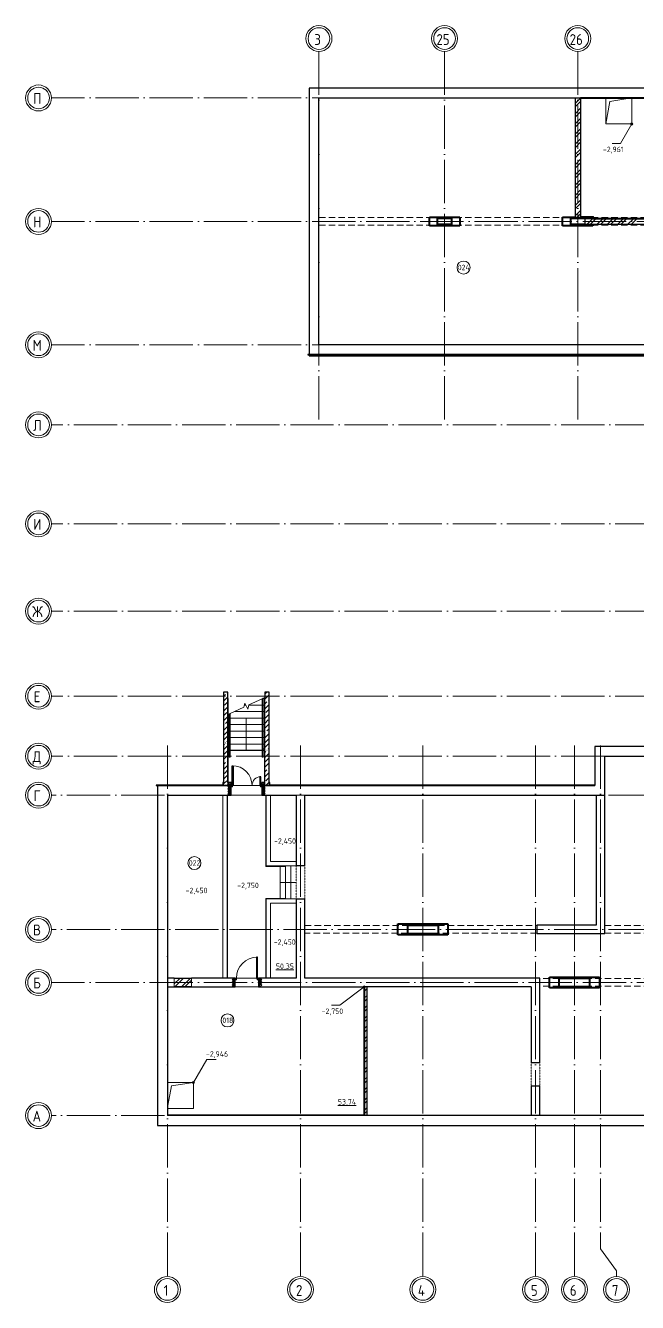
# Model space of a CAD drawing. Header units: millimetres. Extents: x -21010 to 105841, y -18351 to 135084.
# Drawn here: x -13807 to 14450, y 74778 to 133754 of the extents above; entities that cross this region are included whole.
import ezdxf

# ---------------------------------------------------------------- set-up
doc = ezdxf.new("R2010")
doc.units = ezdxf.units.MM
for name, pattern in [('ADSK_Линия сетки', [2500, 2000, -250, 0, -250]), ('ADSK_Сверху', [450, 300, -150]), ('ADSK_Штриховая_ш2 п1_5', [4.5, 3, -1.5]), ('Сверху', [3.96875, 2.38125, -1.5875])]:
    doc.linetypes.add(name, pattern=pattern)
for name, color, linetype, lineweight in [('Двери', 7, 'Continuous', 9), ('Лестницы', 7, 'Continuous', 9), ('Линии', 7, 'Continuous', 9), ('Марки помещений', 7, 'Continuous', 9), ('Несущие колонны', 7, 'Continuous', 9), ('Ограждение', 7, 'Continuous', 9), ('Оси', 7, 'Continuous', 9), ('Отметки', 7, 'Continuous', 9), ('Перекрытие', 7, 'Continuous', 18), ('Стены наружные', 7, 'Continuous', 18), ('Стены штриховка', 7, 'Continuous', 13), ('Узлы', 7, 'Continuous', 18)]:
    doc.layers.add(name, color=color, linetype=linetype, lineweight=lineweight)
doc.styles.add('GOST Common_1', font='GOST_Common.ttf', dxfattribs={"width": 0.9, "height": 2.5})
doc.styles.add('GOST Common_3', font='GOST_Common.ttf', dxfattribs={"height": 3.5})
pattern_1 = [(0, (-4410.2, 1735.1), (0, 600), []), (90, (-4410.2, 1735.1), (-600, 4e-14), [])]
pattern_2 = [(0, (-23485.2, -39309.9), (0, 600), []), (90, (-23485.2, -39309.9), (-600, 4e-14), [])]

# ---------------------------------------------------------------- blocks, each defined once
blk = doc.blocks.new('Подвал 21082025 планы')
at = {"layer": 'Двери', "lineweight": 18}
h = blk.add_hatch(dxfattribs=at)
h.set_pattern_fill('FP_1', color=256, style=0, pattern_type=2)
h.set_pattern_definition([(45, (-3345, -31975), (-35.3553, 35.3553), [])])
h.paths.add_polyline_path([(-2640, -32200), (-2490, -32200), (-2490, -31750), (-2640, -31750), (-2640, -31876)])
h.paths.add_polyline_path([(-4050, -32200), (-4050, -31750), (-4200, -31750), (-4200, -32200)])
h = blk.add_hatch(dxfattribs=at)
h.set_pattern_fill('FP_20', color=256, angle=180, style=0, pattern_type=2)
h.set_pattern_definition([(135, (-3330, -40850), (35.3553, 35.3553), [])])
h.paths.add_polyline_path([(-2795, -41045), (-2645, -41045), (-2645, -40655), (-2795, -40655)])
h.paths.add_polyline_path([(-3865, -41045), (-3865, -40655), (-4015, -40655), (-4015, -41045)])
at = {"layer": 'Ограждение'}
h = blk.add_hatch(dxfattribs=at)
h.set_pattern_fill('FP_31', color=256, style=0, pattern_type=2)
h.set_pattern_definition([(0, (-4332.9, 1735.1), (0, 600), []), (90, (-4332.9, 1735.1), (-598.553, 4e-14), [])])
h.paths.add_polyline_path([(12100, -25), (13245, -25), (13245, -15), (12090, -15), (12100, -25)])
h = blk.add_hatch(dxfattribs=at)
h.set_pattern_fill('FP_29', color=256, style=0, pattern_type=2)
h.set_pattern_definition(pattern_1)
h.paths.add_polyline_path([(12090, -5445), (12100, -5445), (12100, -25), (12090, -15), (12090, -5335)])
h = blk.add_hatch(dxfattribs=at)
h.set_pattern_fill('FP_29', color=256, style=0, pattern_type=2)
h.set_pattern_definition(pattern_1)
h.paths.add_polyline_path([(14445, -25), (14445, -15), (13245, -15), (13245, -25)])
h = blk.add_hatch(dxfattribs=at)
h.set_pattern_fill('FP_32', color=256, style=0, pattern_type=2)
h.set_pattern_definition([(0, (-4407.1, 1735.1), (0, 600), []), (90, (-4407.1, 1735.1), (-599.969, 4e-14), [])])
h.paths.add_polyline_path([(14445, -25), (22415, -25), (22425, -15), (14445, -15)])
h = blk.add_hatch(dxfattribs=at)
h.set_pattern_fill('FP_30', color=256, style=0, pattern_type=2)
h.set_pattern_definition([(0, (-4410.2, 1731.96), (0, 599.893), []), (90, (-4410.2, 1731.96), (-600, 4e-14), [])])
h.paths.add_polyline_path([(12090, -5485), (12100, -5475), (12100, -5445), (12090, -5445), (12090, -5475)])
h = blk.add_hatch(dxfattribs=at)
h.set_pattern_fill('FP_29', color=256, style=0, pattern_type=2)
h.set_pattern_definition(pattern_1)
h.paths.add_polyline_path([(12665, -5485), (12675, -5475), (12100, -5475), (12090, -5485), (12650, -5485)])
h = blk.add_hatch(dxfattribs=at)
h.set_pattern_fill('FP_29', color=256, style=0, pattern_type=2)
h.set_pattern_definition(pattern_1)
h.paths.add_polyline_path([(17135, -5560), (17125, -5550), (12675, -5550), (12665, -5560), (15083, -5560)])
h = blk.add_hatch(dxfattribs=at)
h.set_pattern_fill('FP_33', color=256, style=0, pattern_type=2)
h.set_pattern_definition(pattern_2)
h.paths.add_polyline_path([(-6985, -46985), (-6975, -46975), (-6975, -41070), (-6985, -41060), (-6985, -45206)])
h = blk.add_hatch(dxfattribs=at)
h.set_pattern_fill('FP_33', color=256, style=0, pattern_type=2)
h.set_pattern_definition(pattern_2)
h.paths.add_polyline_path([(-3865, -41070), (-3865, -41060), (-6985, -41060), (-6975, -41070), (-5268, -41070)])
h = blk.add_hatch(dxfattribs=at)
h.set_pattern_fill('FP_33', color=256, style=0, pattern_type=2)
h.set_pattern_definition(pattern_2)
h.paths.add_polyline_path([(-2795, -41070), (2075, -41070), (2085, -41060), (-2795, -41060)])
h = blk.add_hatch(dxfattribs=at)
h.set_pattern_fill('FP_33', color=256, style=0, pattern_type=2)
h.set_pattern_definition(pattern_2)
h.paths.add_polyline_path([(2085, -46985), (2085, -41060), (2075, -41070), (2075, -46975)])
h = blk.add_hatch(dxfattribs=at)
h.set_pattern_fill('FP_33', color=256, style=0, pattern_type=2)
h.set_pattern_definition(pattern_2)
h.paths.add_polyline_path([(2085, -46985), (2075, -46975), (-6975, -46975), (-6985, -46985), (-746, -46985)])
at = {"layer": 'Отметки'}
h = blk.add_hatch(color=256, dxfattribs=at)
edge = h.paths.add_edge_path()
edge.add_arc((14445, -1200), 50, 0, 360)
h = blk.add_hatch(color=256, dxfattribs=at)
edge = h.paths.add_edge_path()
edge.add_arc((2085, -41060), 50, 0, 360)
h = blk.add_hatch(color=256, dxfattribs=at)
edge = h.paths.add_edge_path()
edge.add_arc((-5800, -45470), 50, 0, 360)
at = {"lineweight": 18}
for p, q in [((13245, -1200), (13245, -15)), ((13438, -160), (13245, -1200)), ((14350, -15), (13438, -160)), ((14445, -15), (14445, -1200)), ((14445, -1200), (13245, -1200)), ((-6975, -45470), (-5800, -45470)), ((-6807, -45630), (-6975, -46535)), ((-5800, -45470), (-6807, -45630)), ((-5800, -45470), (-5800, -46670)), ((-5800, -46670), (-6975, -46670))]:
    blk.add_line(p, q, dxfattribs=at)
at = {"layer": 'Двери', "lineweight": 30}
for p, q in [((-4000, -30840), (-3960, -30840)), ((-4000, -31750), (-4000, -30840)), ((-3960, -30840), (-3960, -31750)), ((-3960, -31750), (-4000, -31750)), ((-2690, -31350), (-2730, -31350)), ((-2730, -31350), (-2730, -31750)), ((-2730, -31750), (-2690, -31750)), ((-2690, -31750), (-2690, -31350)), ((-2845, -39685), (-2885, -39685)), ((-2885, -39685), (-2885, -40655)), ((-2845, -40655), (-2845, -39685)), ((-2885, -40655), (-2845, -40655))]:
    blk.add_line(p, q, dxfattribs=at)
at = {"layer": 'Двери', "linetype": 'ADSK_Штриховая_ш2 п1_5'}
for p, q in [((-4050, -31750), (-4200, -31750)), ((-4050, -32200), (-4050, -31750)), ((-2490, -31750), (-2640, -31750)), ((-2640, -31750), (-2640, -32200)), ((-4200, -32200), (-4050, -32200)), ((-2640, -32200), (-2490, -32200)), ((-4015, -40655), (-3865, -40655)), ((-3865, -40655), (-3865, -41045)), ((-2795, -40655), (-2645, -40655)), ((-2795, -41045), (-2795, -40655)), ((-3865, -41045), (-4015, -41045)), ((-2645, -41045), (-2795, -41045))]:
    blk.add_line(p, q, dxfattribs=at)
at = {"layer": 'Двери'}
for p, q in [((-4050, -31750), (-4030, -31750)), ((-4050, -31820), (-4050, -31750)), ((-4030, -31820), (-4050, -31820)), ((-4030, -31750), (-4000, -31750)), ((-4030, -31820), (-4030, -31750)), ((-4030, -31750), (-4030, -31820)), ((-3990, -31820), (-4030, -31820)), ((-4000, -31750), (-4000, -31790)), ((-4000, -31790), (-3990, -31790)), ((-3990, -31790), (-3990, -31820)), ((-2690, -31790), (-2700, -31790)), ((-2700, -31790), (-2700, -31820)), ((-2700, -31820), (-2660, -31820)), ((-2660, -31750), (-2690, -31750)), ((-2690, -31750), (-2690, -31790)), ((-2660, -31820), (-2660, -31750)), ((-2640, -31750), (-2660, -31750)), ((-2660, -31750), (-2660, -31820)), ((-2660, -31820), (-2640, -31820)), ((-2640, -31820), (-2640, -31750)), ((-3845, -40655), (-3865, -40655)), ((-3865, -40655), (-3865, -40725)), ((-3815, -40655), (-3845, -40655)), ((-3845, -40655), (-3845, -40725)), ((-3845, -40725), (-3845, -40655)), ((-3815, -40695), (-3815, -40655)), ((-2815, -40655), (-2845, -40655)), ((-2845, -40655), (-2845, -40695)), ((-2815, -40725), (-2815, -40655)), ((-2795, -40655), (-2815, -40655)), ((-2815, -40655), (-2815, -40725)), ((-2795, -40725), (-2795, -40655)), ((-3865, -40725), (-3845, -40725)), ((-3845, -40725), (-3805, -40725)), ((-3805, -40695), (-3815, -40695)), ((-3805, -40725), (-3805, -40695)), ((-2845, -40695), (-2855, -40695)), ((-2855, -40695), (-2855, -40725)), ((-2855, -40725), (-2815, -40725)), ((-2815, -40725), (-2795, -40725))]:
    blk.add_line(p, q, dxfattribs=at)
for centre, radius, start, end in [((-4000, -31750), 910, 0, 90), ((-2690, -31750), 400, 90, 180), ((-2845, -40655), 970, 90, 180)]:
    blk.add_arc(centre, radius, start, end, dxfattribs=at)
at = {"layer": 'Лестницы'}
for p, q in [((-2504, -27690), (-2574, -27723)), ((-2504, -27740), (-2504, -27690)), ((-3467, -28139), (-4094, -28431)), ((-3420, -27945), (-3467, -28139)), ((-3443, -28040), (-3375, -28040)), ((-3443, -28040), (-3375, -28040)), ((-3288, -28228), (-3420, -27945)), ((-3240, -28034), (-3288, -28228)), ((-3242, -28040), (-2624, -28040)), ((-3242, -28040), (-2624, -28040)), ((-2624, -27746), (-3240, -28034)), ((-2574, -27740), (-2504, -27740)), ((-2574, -27740), (-2504, -27740)), ((-2574, -28040), (-2519, -28040)), ((-2574, -28040), (-2519, -28040)), ((-4144, -28455), (-4204, -28483)), ((-4189, -28640), (-4144, -28640)), ((-4189, -28640), (-4144, -28640)), ((-4094, -28640), (-2624, -28640)), ((-4094, -28640), (-2624, -28640)), ((-3898, -28340), (-2624, -28340)), ((-3898, -28340), (-2624, -28340)), ((-2574, -28340), (-2519, -28340)), ((-2574, -28340), (-2519, -28340)), ((-2574, -28640), (-2519, -28640)), ((-2574, -28640), (-2519, -28640)), ((-4189, -28940), (-4144, -28940)), ((-4189, -28940), (-4144, -28940)), ((-4189, -29240), (-4144, -29240)), ((-4189, -29240), (-4144, -29240)), ((-4094, -28940), (-2624, -28940)), ((-4094, -28940), (-2624, -28940)), ((-4094, -29240), (-2624, -29240)), ((-4094, -29240), (-2624, -29240)), ((-2574, -28940), (-2519, -28940)), ((-2574, -28940), (-2519, -28940)), ((-2574, -29240), (-2519, -29240)), ((-2574, -29240), (-2519, -29240)), ((-4189, -29540), (-4144, -29540)), ((-4189, -29540), (-4144, -29540)), ((-4189, -29840), (-4144, -29840)), ((-4189, -29840), (-4144, -29840)), ((-4094, -29540), (-2624, -29540)), ((-4094, -29540), (-2624, -29540)), ((-4094, -29840), (-2624, -29840)), ((-4094, -29840), (-2624, -29840)), ((-2574, -29540), (-2519, -29540)), ((-2574, -29540), (-2519, -29540)), ((-2574, -29840), (-2519, -29840)), ((-2574, -29840), (-2519, -29840)), ((-2567, -30140), (-2519, -30140)), ((-2567, -30140), (-2519, -30140)), ((-1795, -35470), (-1795, -35473)), ((-1795, -35470), (-1795, -35473)), ((-1795, -35488), (-1795, -36975)), ((-1795, -35488), (-1795, -36975)), ((-1545, -35470), (-1295, -35470)), ((-1545, -35470), (-1545, -36990)), ((-1545, -35470), (-1545, -36990)), ((-1295, -35470), (-1045, -35470)), ((-1295, -35470), (-1295, -36990)), ((-1295, -35470), (-1295, -36990)), ((-1545, -36990), (-1295, -36990)), ((-1295, -36990), (-1045, -36990))]:
    blk.add_line(p, q, dxfattribs=at)
at = {"layer": 'Линии', "linetype": 'ADSK_Сверху'}
for p, q in [((0, -5525), (23360, -5525)), ((0, -5875), (23360, -5875)), ((-655, -38225), (4100, -38225)), ((5500, -38225), (10065, -38225)), ((13195, -38225), (16805, -38225)), ((4100, -38575), (-655, -38575)), ((10065, -38575), (5500, -38575)), ((13195, -38575), (16805, -38575)), ((11100, -40675), (10195, -40675)), ((17100, -40675), (12500, -40675)), ((11100, -41025), (10195, -41025)), ((17100, -41025), (12500, -41025))]:
    blk.add_line(p, q, dxfattribs=at)
at = {"layer": 'Марки помещений'}
for centre in [(6678, -7830), (-5749, -35335), (-4223, -42604)]:
    blk.add_circle(centre, 300, dxfattribs=at)
at = {"layer": 'Несущие колонны', "lineweight": 40}
for p, q in [((5100, -5500), (6500, -5500)), ((5100, -5900), (5100, -5500)), ((5475, -5850), (5475, -5550)), ((5475, -5550), (6125, -5550)), ((6125, -5850), (5475, -5850)), ((6125, -5550), (6125, -5850)), ((6500, -5500), (6500, -5900)), ((11250, -5500), (11825, -5500)), ((11250, -5900), (11250, -5500)), ((11625, -5850), (11625, -5550)), ((11625, -5550), (12275, -5550)), ((12275, -5850), (11625, -5850)), ((12275, -5550), (12275, -5575)), ((12275, -5825), (12275, -5850)), ((12650, -5825), (12650, -5900)), ((6500, -5900), (5100, -5900)), ((12650, -5900), (11250, -5900)), ((3650, -38650), (3650, -38150)), ((3650, -38150), (5950, -38150)), ((4100, -38600), (4100, -38200)), ((4100, -38200), (5500, -38200)), ((5500, -38200), (5500, -38600)), ((5950, -38150), (5950, -38650)), ((5950, -38650), (3650, -38650)), ((5500, -38600), (4100, -38600)), ((10650, -41100), (10650, -40600)), ((10650, -40600), (12950, -40600)), ((11100, -41050), (11100, -40650)), ((11100, -40650), (12500, -40650)), ((12500, -40650), (12500, -41050)), ((12950, -40600), (12950, -41100)), ((12950, -41100), (10650, -41100)), ((12500, -41050), (11100, -41050))]:
    blk.add_line(p, q, dxfattribs=at)
at = {"layer": 'Несущие колонны'}
for p, q in [((5100, -5500), (6500, -5500)), ((5100, -5900), (5100, -5500)), ((5475, -5550), (6125, -5550)), ((5475, -5850), (5475, -5550)), ((6125, -5850), (5475, -5850)), ((6125, -5550), (6125, -5850)), ((6500, -5500), (6500, -5900)), ((11250, -5500), (11825, -5500)), ((11250, -5900), (11250, -5500)), ((11625, -5550), (12275, -5550)), ((11625, -5850), (11625, -5550)), ((12275, -5850), (11625, -5850)), ((12275, -5550), (12275, -5575)), ((12275, -5825), (12275, -5850)), ((12650, -5825), (12650, -5900)), ((6500, -5900), (5100, -5900)), ((12650, -5900), (11250, -5900)), ((3650, -38150), (5950, -38150)), ((3650, -38650), (3650, -38150)), ((4100, -38200), (5500, -38200)), ((4100, -38600), (4100, -38200)), ((5500, -38200), (5500, -38600)), ((5950, -38150), (5950, -38650)), ((5950, -38650), (3650, -38650)), ((5500, -38600), (4100, -38600)), ((10650, -40600), (12950, -40600)), ((10650, -41100), (10650, -40600)), ((11100, -40650), (12500, -40650)), ((11100, -41050), (11100, -40650)), ((12500, -40650), (12500, -41050)), ((12950, -40600), (12950, -41100)), ((12950, -41100), (10650, -41100)), ((12500, -41050), (11100, -41050))]:
    blk.add_line(p, q, dxfattribs=at)
at = {"layer": 'Ограждение'}
for p, q in [((12090, -15), (12100, -25)), ((12100, -25), (13245, -25)), ((12100, -5445), (12100, -25)), ((13245, -25), (13245, -15)), ((13245, -25), (14445, -25)), ((14445, -25), (14445, -15)), ((14445, -25), (22415, -25)), ((12100, -5445), (12090, -5445)), ((12090, -5485), (12100, -5475)), ((12100, -5475), (12100, -5445)), ((12675, -5475), (12100, -5475)), ((12675, -5475), (12665, -5485)), ((12675, -5500), (12665, -5500)), ((12665, -5560), (12675, -5550)), ((12675, -5550), (12665, -5560)), ((12675, -5477), (12677, -5475)), ((12677, -5475), (12675, -5475)), ((12675, -5500), (12675, -5475)), ((12675, -5550), (12675, -5500)), ((17125, -5550), (12675, -5550)), ((-2574, -27723), (-2624, -27746)), ((-2624, -30127), (-2624, -27746)), ((-2574, -30127), (-2574, -27723)), ((-4094, -28431), (-4144, -28455)), ((-4144, -30127), (-4144, -28455)), ((-4094, -30127), (-4094, -28431)), ((-4144, -30061), (-4189, -30061)), ((-4189, -30076), (-4144, -30076)), ((-4144, -29732), (-4144, -30127)), ((-4094, -30127), (-4094, -29732)), ((-2624, -29732), (-2624, -30127)), ((-2574, -30127), (-2574, -29732)), ((-2519, -30061), (-2574, -30061)), ((-2574, -30076), (-2519, -30076)), ((-4144, -30140), (-4144, -30440)), ((-4144, -30440), (-4144, -30140)), ((-4144, -30440), (-4094, -30440)), ((-4094, -30440), (-4094, -30140)), ((-4094, -30440), (-4094, -30140)), ((-2624, -30140), (-2624, -30440)), ((-2624, -30440), (-2624, -30140)), ((-2624, -30440), (-2574, -30440)), ((-2574, -30440), (-2574, -30140)), ((-2574, -30440), (-2574, -30140)), ((-6985, -41060), (-6975, -41070)), ((-6975, -41070), (-6985, -41060)), ((-6975, -46975), (-6975, -41070)), ((-6975, -41070), (-3865, -41070)), ((-3865, -41060), (-3865, -41070)), ((-2795, -41070), (-2795, -41060)), ((-2795, -41070), (2075, -41070)), ((2085, -41060), (2075, -41070)), ((2075, -41070), (2085, -41060)), ((2075, -41070), (2075, -46975)), ((-6985, -46985), (-6975, -46975)), ((-6975, -46975), (-6985, -46985)), ((2075, -46975), (-6975, -46975)), ((2085, -46985), (2075, -46975)), ((2075, -46975), (2085, -46985))]:
    blk.add_line(p, q, dxfattribs=at)
at = {"layer": 'Ограждение', "flags": 128}
for points in [[(-4121, -29789), (-4119, -29790), (-4116, -29789)], [(-2601, -29789), (-2599, -29790), (-2596, -29789)], [(-4135, -30440), (-4134, -30441), (-4134, -30442), (-4133, -30443), (-4132, -30444), (-4131, -30445), (-4131, -30445), (-4130, -30446), (-4129, -30446), (-4129, -30447), (-4128, -30447), (-4127, -30447), (-4127, -30447), (-4126, -30448), (-4126, -30448), (-4125, -30448), (-4125, -30448), (-4124, -30448), (-4124, -30449), (-4124, -30449), (-4123, -30449), (-4123, -30449), (-4122, -30449), (-4122, -30449), (-4122, -30449), (-4121, -30449), (-4121, -30449), (-4120, -30449), (-4120, -30449), (-4120, -30449), (-4119, -30449), (-4119, -30449), (-4119, -30449), (-4119, -30449)], [(-4117, -30440), (-4119, -30440), (-4121, -30440)], [(-4102, -30440), (-4103, -30441), (-4104, -30442), (-4104, -30443), (-4105, -30444), (-4106, -30445), (-4107, -30445), (-4107, -30446), (-4108, -30446), (-4109, -30447), (-4109, -30447), (-4110, -30447), (-4110, -30447), (-4111, -30448), (-4111, -30448), (-4112, -30448), (-4112, -30448), (-4113, -30448), (-4113, -30449), (-4114, -30449), (-4114, -30449), (-4115, -30449), (-4115, -30449), (-4115, -30449), (-4116, -30449), (-4116, -30449), (-4116, -30449), (-4117, -30449), (-4117, -30449), (-4117, -30449), (-4118, -30449), (-4118, -30449), (-4119, -30449), (-4119, -30449)], [(-2615, -30440), (-2614, -30441), (-2614, -30442), (-2613, -30443), (-2612, -30444), (-2611, -30445), (-2611, -30445), (-2610, -30446), (-2609, -30446), (-2609, -30447), (-2608, -30447), (-2607, -30447), (-2607, -30447), (-2606, -30448), (-2606, -30448), (-2605, -30448), (-2605, -30448), (-2604, -30448), (-2604, -30449), (-2604, -30449), (-2603, -30449), (-2603, -30449), (-2602, -30449), (-2602, -30449), (-2602, -30449), (-2601, -30449), (-2601, -30449), (-2600, -30449), (-2600, -30449), (-2600, -30449), (-2599, -30449), (-2599, -30449), (-2599, -30449), (-2599, -30449)], [(-2597, -30440), (-2599, -30440), (-2601, -30440)], [(-2582, -30440), (-2583, -30441), (-2584, -30442), (-2584, -30443), (-2585, -30444), (-2586, -30445), (-2587, -30445), (-2587, -30446), (-2588, -30446), (-2589, -30447), (-2589, -30447), (-2590, -30447), (-2590, -30447), (-2591, -30448), (-2591, -30448), (-2592, -30448), (-2592, -30448), (-2593, -30448), (-2593, -30449), (-2594, -30449), (-2594, -30449), (-2595, -30449), (-2595, -30449), (-2595, -30449), (-2596, -30449), (-2596, -30449), (-2596, -30449), (-2597, -30449), (-2597, -30449), (-2597, -30449), (-2598, -30449), (-2598, -30449), (-2599, -30449), (-2599, -30449)]]:
    blk.add_lwpolyline(points, dxfattribs=at)
at = {"layer": 'Оси', "linetype": 'ADSK_Линия сетки'}
for p, q in [((0, 2146), (0, -14846)), ((5800, 2146), (5800, -14846)), ((11950, 2146), (11950, -14846)), ((56683, 0), (-12349, 0)), ((56683, -5700), (-12349, -5700)), ((56683, -11400), (-12349, -11400)), ((30680, -15100), (-12349, -15100)), ((30680, -19670), (-12349, -19670)), ((30680, -23700), (-12349, -23700)), ((30680, -27630), (-12349, -27630)), ((-7000, -29900), (-7000, -54430)), ((-850, -29900), (-850, -54430)), ((4800, -29900), (4800, -54430)), ((10000, -29900), (10000, -54430)), ((11800, -29900), (11800, -54430)), ((13000, -29900), (13000, -53160)), ((30680, -30400), (-12349, -30400)), ((62867, -32200), (-12349, -32200)), ((62867, -38400), (-12349, -38400)), ((56683, -40850), (-12349, -40850)), ((62867, -47000), (-12349, -47000))]:
    blk.add_line(p, q, dxfattribs=at)
at = {"layer": 'Оси'}
for p, q in [((13000, -53160), (13742, -54174)), ((13742, -54174), (13742, -54430))]:
    blk.add_line(p, q, dxfattribs=at)
at = {"layer": 'Оси', "lineweight": 20}
for centre, radius, start, end in [((0, 2746), 600, 0, 180), ((0, 2746), 500, 0, 180), ((5800, 2746), 600, 0, 180), ((5800, 2746), 500, 0, 180), ((11950, 2746), 600, 0, 180), ((11950, 2746), 500, 0, 180), ((0, 2746), 600, 180, 0), ((0, 2746), 500, 180, 0), ((5800, 2746), 600, 180, 0), ((5800, 2746), 500, 180, 0), ((11950, 2746), 600, 180, 0), ((11950, 2746), 500, 180, 0), ((-12949, 0), 600, 90, 270), ((-12949, 0), 600, 270, 90), ((-12949, 0), 500, 90, 270), ((-12949, 0), 500, 270, 90), ((-12949, -5700), 600, 90, 270), ((-12949, -5700), 500, 90, 270), ((-12949, -5700), 600, 270, 90), ((-12949, -5700), 500, 270, 90), ((-12949, -11400), 600, 90, 270), ((-12949, -11400), 500, 90, 270), ((-12949, -11400), 600, 270, 90), ((-12949, -11400), 500, 270, 90), ((-12949, -15100), 600, 90, 270), ((-12949, -15100), 500, 90, 270), ((-12949, -15100), 600, 270, 90), ((-12949, -15100), 500, 270, 90), ((-12949, -19670), 600, 90, 270), ((-12949, -19670), 500, 90, 270), ((-12949, -19670), 600, 270, 90), ((-12949, -19670), 500, 270, 90), ((-12949, -23700), 600, 90, 270), ((-12949, -23700), 500, 90, 270), ((-12949, -23700), 600, 270, 90), ((-12949, -23700), 500, 270, 90), ((-12949, -27630), 600, 90, 270), ((-12949, -27630), 600, 270, 90), ((-12949, -27630), 500, 90, 270), ((-12949, -27630), 500, 270, 90), ((-12949, -30400), 600, 90, 270), ((-12949, -30400), 500, 90, 270), ((-12949, -30400), 600, 270, 90), ((-12949, -30400), 500, 270, 90), ((-12949, -32200), 600, 90, 270), ((-12949, -32200), 500, 90, 270), ((-12949, -32200), 600, 270, 90), ((-12949, -32200), 500, 270, 90), ((-12949, -38400), 600, 90, 270), ((-12949, -38400), 500, 90, 270), ((-12949, -38400), 600, 270, 90), ((-12949, -38400), 500, 270, 90), ((-12949, -40850), 600, 90, 270), ((-12949, -40850), 500, 90, 270), ((-12949, -40850), 600, 270, 90), ((-12949, -40850), 500, 270, 90), ((-12949, -47000), 600, 90, 270), ((-12949, -47000), 500, 90, 270), ((-12949, -47000), 600, 270, 90), ((-12949, -47000), 500, 270, 90), ((-7000, -55030), 600, 0, 180), ((-7000, -55030), 500, 0, 180), ((-850, -55030), 600, 0, 180), ((-850, -55030), 500, 0, 180), ((4800, -55030), 600, 0, 180), ((4800, -55030), 500, 0, 180), ((10000, -55030), 600, 0, 180), ((10000, -55030), 500, 0, 180), ((11800, -55030), 600, 0, 180), ((11800, -55030), 500, 0, 180), ((13742, -55030), 600, 0, 180), ((13742, -55030), 500, 0, 180), ((-7000, -55030), 600, 180, 0), ((-7000, -55030), 500, 180, 0), ((-850, -55030), 600, 180, 0), ((-850, -55030), 500, 180, 0), ((4800, -55030), 600, 180, 0), ((4800, -55030), 500, 180, 0), ((10000, -55030), 600, 180, 0), ((10000, -55030), 500, 180, 0), ((11800, -55030), 600, 180, 0), ((11800, -55030), 500, 180, 0), ((13742, -55030), 600, 180, 0), ((13742, -55030), 500, 180, 0)]:
    blk.add_arc(centre, radius, start, end, dxfattribs=at)
at = {"layer": 'Отметки', "lineweight": 20}
for p, q in [((14445, -1200), (13924, -2102)), ((13924, -2102), (13543, -2102)), ((2085, -41060), (964, -41904)), ((964, -41904), (577, -41904)), ((-5800, -45470), (-5185, -44405)), ((-5185, -44405), (-4754, -44405))]:
    blk.add_line(p, q, dxfattribs=at)
at = {"layer": 'Отметки'}
for centre in [(14445, -1200), (2085, -41060), (-5800, -45470)]:
    blk.add_circle(centre, 50, dxfattribs=at)
at = {"layer": 'Перекрытие', "color": 49, "true_color": 0x464646}
for p, q in [((13245, -25), (13245, -1200)), ((14445, -1200), (14445, -25)), ((13245, -1200), (14445, -1200)), ((-2245, -32200), (-2245, -35270)), ((-2245, -35270), (-1045, -35270)), ((-1045, -37190), (-2245, -37190)), ((-2245, -37190), (-2245, -40655)), ((-4445, -40655), (-4445, -40655)), ((-3865, -41045), (-2795, -41045)), ((-5800, -45470), (-6975, -45470)), ((-5800, -46670), (-5800, -45470)), ((-6975, -46670), (-5800, -46670))]:
    blk.add_line(p, q, dxfattribs=at)
at = {"layer": 'Стены наружные', "lineweight": 30}
for p, q in [((-450, 450), (-450, -11850)), ((54050, 450), (-450, 450)), ((0, -11400), (0, 0)), ((0, 0), (23360, 0)), ((12075, 0), (12075, -5335)), ((22440, 0), (12075, 0)), ((11825, 0), (11825, -5500)), ((12090, -5485), (12090, -15)), ((12090, -15), (22425, -15)), ((11825, -5500), (12650, -5500)), ((12665, -5485), (12090, -5485)), ((12650, -5575), (12275, -5575)), ((12275, -5575), (12275, -5825)), ((12275, -5825), (17525, -5825)), ((12650, -5500), (12650, -5575)), ((12665, -5560), (12665, -5485)), ((17135, -5560), (12665, -5560)), ((12665, -5575), (17525, -5575)), ((17780, -11400), (0, -11400)), ((19535, -11850), (-520, -11850)), ((-520, -11850), (-520, -11860)), ((-520, -11860), (-450, -11860)), ((-450, -11860), (-450, -11905)), ((-450, -11905), (15320, -11905)), ((-4204, -27440), (-4404, -27440)), ((-4404, -27440), (-4404, -31610)), ((-4204, -30127), (-4204, -27440)), ((-2504, -27438), (-2504, -27690)), ((-2304, -27438), (-2504, -27438)), ((-2304, -31610), (-2304, -27438)), ((-4189, -27740), (-4204, -27740)), ((-4204, -27740), (-4204, -31750)), ((-4189, -31750), (-4189, -27740)), ((-2519, -27740), (-2519, -31750)), ((-2504, -31750), (-2504, -27740)), ((12745, -29950), (12745, -31750)), ((17255, -29950), (12745, -29950)), ((-4204, -31610), (-4204, -30140)), ((13195, -32200), (13195, -30400)), ((13195, -30400), (16805, -30400)), ((-4434, -31740), (-7520, -31740)), ((-7520, -31740), (-7520, -31750)), ((-7520, -31750), (-4050, -31750)), ((-7450, -31750), (-7450, -47450)), ((-4404, -31610), (-4434, -31610)), ((-4434, -31610), (-4434, -31740)), ((-4050, -31610), (-4204, -31610)), ((-4050, -32200), (-4050, -31610)), ((-2640, -31610), (-2640, -32200)), ((-2504, -31610), (-2640, -31610)), ((-2640, -31750), (12745, -31750)), ((-2274, -31610), (-2304, -31610)), ((-2274, -31740), (-2274, -31610)), ((12740, -31740), (-2274, -31740)), ((12740, -31750), (12740, -31740)), ((-7000, -32200), (-4050, -32200)), ((-7000, -32200), (-7000, -47000)), ((-2640, -32200), (-1045, -32200)), ((-1045, -32200), (-1045, -35470)), ((-655, -32200), (13195, -32200)), ((-655, -35470), (-655, -32200)), ((12805, -32200), (12805, -38205)), ((13195, -38595), (13195, -32200)), ((-1045, -36990), (-1045, -40655)), ((-655, -40655), (-655, -36990)), ((12805, -38205), (10065, -38205)), ((10065, -38205), (10065, -38595)), ((10065, -38595), (13195, -38595)), ((-6680, -40655), (-7000, -40655)), ((-6680, -40660), (-6680, -40655)), ((-5880, -40660), (-6680, -40660)), ((-3865, -40655), (-5880, -40655)), ((-5880, -40655), (-5880, -40660)), ((-3865, -41060), (-3865, -40655)), ((-1045, -40655), (-2795, -40655)), ((-2795, -40655), (-2795, -41060)), ((10195, -40655), (-655, -40655)), ((10195, -44570), (10195, -40655)), ((-6985, -41060), (-3865, -41060)), ((-6985, -46985), (-6985, -41060)), ((-6680, -41045), (-6680, -41040)), ((-6680, -41040), (-5880, -41040)), ((-5880, -41045), (-6680, -41045)), ((-5880, -41040), (-5880, -41045)), ((-2795, -41060), (2085, -41060)), ((9805, -41045), (2085, -41045)), ((2085, -41060), (2085, -46985)), ((2100, -41045), (2100, -47000)), ((2220, -47000), (2220, -41045)), ((9805, -41045), (9805, -44570)), ((9805, -45620), (9805, -47000)), ((10195, -47000), (10195, -45620)), ((-6985, -47000), (-7000, -47000)), ((2085, -46985), (-6985, -46985)), ((43405, -47000), (2100, -47000)), ((-7450, -47450), (61050, -47450))]:
    blk.add_line(p, q, dxfattribs=at)
at = {"layer": 'Стены наружные', "linetype": 'Continuous', "lineweight": 9}
for p, q in [((12352, -15), (12367, 0)), ((12776, -15), (12791, 0)), ((13200, -15), (13215, 0)), ((13625, -15), (13640, 0)), ((14049, -15), (14064, 0)), ((14473, -15), (14488, 0)), ((11825, -254), (12075, -4)), ((11825, -411), (12075, -161)), ((11825, -725), (12075, -475)), ((12075, -292), (12090, -277)), ((11825, -883), (12075, -633)), ((11825, -1197), (12075, -947)), ((11825, -1354), (12075, -1104)), ((12075, -716), (12090, -701)), ((12075, -1140), (12090, -1125)), ((11825, -1668), (12075, -1418)), ((11825, -1825), (12075, -1575)), ((12075, -1565), (12090, -1550)), ((11825, -2140), (12075, -1890)), ((11825, -2297), (12075, -2047)), ((12075, -1989), (12090, -1974)), ((11825, -2611), (12075, -2361)), ((11825, -2768), (12075, -2518)), ((11825, -3083), (12075, -2833)), ((12075, -2413), (12090, -2398)), ((12075, -2837), (12090, -2822)), ((11825, -3240), (12075, -2990)), ((11825, -3554), (12075, -3304)), ((11825, -3711), (12075, -3461)), ((12075, -3262), (12090, -3247)), ((11825, -4026), (12075, -3776)), ((11825, -4183), (12075, -3933)), ((12075, -3686), (12090, -3671)), ((12075, -4110), (12090, -4095)), ((11825, -4497), (12075, -4247)), ((11825, -4654), (12075, -4404)), ((12075, -4535), (12090, -4520)), ((11825, -4969), (12075, -4719)), ((11825, -5126), (12075, -4876)), ((11825, -5440), (12075, -5190)), ((12075, -4959), (12090, -4944)), ((11922, -5500), (12075, -5347)), ((12075, -5383), (12090, -5368)), ((12275, -5619), (12319, -5575)), ((12382, -5500), (12397, -5485)), ((12383, -5825), (12633, -5575)), ((12540, -5825), (12790, -5575)), ((12732, -5575), (12747, -5560)), ((12854, -5825), (13104, -5575)), ((13012, -5825), (13262, -5575)), ((13156, -5575), (13171, -5560)), ((13326, -5825), (13576, -5575)), ((13483, -5825), (13733, -5575)), ((13580, -5575), (13595, -5560)), ((13797, -5825), (14047, -5575)), ((13954, -5825), (14204, -5575)), ((14004, -5575), (14019, -5560)), ((14269, -5825), (14519, -5575)), ((14426, -5825), (14676, -5575)), ((14429, -5575), (14444, -5560)), ((-338, -11905), (-364, -11860)), ((-171, -11905), (-145, -11860)), ((138, -11905), (112, -11860)), ((305, -11905), (331, -11860)), ((614, -11905), (588, -11860)), ((781, -11905), (807, -11860)), ((1090, -11905), (1064, -11860)), ((1258, -11905), (1284, -11860)), ((1567, -11905), (1541, -11860)), ((1734, -11905), (1760, -11860)), ((2043, -11905), (2017, -11860)), ((2210, -11905), (2236, -11860)), ((2519, -11905), (2493, -11860)), ((2686, -11905), (2712, -11860)), ((2995, -11905), (2970, -11860)), ((3163, -11905), (3189, -11860)), ((3472, -11905), (3446, -11860)), ((3639, -11905), (3665, -11860)), ((3948, -11905), (3922, -11860)), ((4115, -11905), (4141, -11860)), ((4424, -11905), (4398, -11860)), ((4591, -11905), (4617, -11860)), ((4900, -11905), (4875, -11860)), ((5068, -11905), (5094, -11860)), ((5377, -11905), (5351, -11860)), ((5544, -11905), (5570, -11860)), ((5853, -11905), (5827, -11860)), ((6020, -11905), (6046, -11860)), ((6329, -11905), (6303, -11860)), ((6496, -11905), (6522, -11860)), ((6805, -11905), (6780, -11860)), ((6973, -11905), (6999, -11860)), ((7282, -11905), (7256, -11860)), ((7449, -11905), (7475, -11860)), ((7758, -11905), (7732, -11860)), ((7925, -11905), (7951, -11860)), ((8234, -11905), (8208, -11860)), ((8401, -11905), (8427, -11860)), ((8711, -11905), (8685, -11860)), ((8878, -11905), (8904, -11860)), ((9187, -11905), (9161, -11860)), ((9354, -11905), (9380, -11860)), ((9663, -11905), (9637, -11860)), ((9830, -11905), (9856, -11860)), ((10139, -11905), (10113, -11860)), ((10306, -11905), (10332, -11860)), ((10616, -11905), (10590, -11860)), ((10783, -11905), (10809, -11860)), ((11092, -11905), (11066, -11860)), ((11259, -11905), (11285, -11860)), ((11568, -11905), (11542, -11860)), ((11735, -11905), (11761, -11860)), ((12044, -11905), (12018, -11860)), ((12211, -11905), (12237, -11860)), ((12521, -11905), (12495, -11860)), ((12688, -11905), (12714, -11860)), ((12997, -11905), (12971, -11860)), ((13164, -11905), (13190, -11860)), ((13473, -11905), (13447, -11860)), ((13640, -11905), (13666, -11860)), ((13949, -11905), (13923, -11860)), ((14116, -11905), (14142, -11860)), ((14426, -11905), (14400, -11860)), ((14593, -11905), (14619, -11860)), ((-4404, -27641), (-4309, -27546)), ((-4404, -27865), (-4204, -27665)), ((-4253, -27490), (-4251, -27488)), ((-2504, -27537), (-2405, -27438)), ((-2504, -27761), (-2304, -27561)), ((-4404, -28314), (-4204, -28114)), ((-4365, -28051), (-4204, -27890)), ((-4199, -28133), (-4204, -28142)), ((-4199, -27750), (-4189, -27740)), ((-4199, -28064), (-4189, -28054)), ((-4199, -28221), (-4189, -28211)), ((-2519, -27799), (-2509, -27789)), ((-2519, -27956), (-2509, -27946)), ((-2519, -28270), (-2509, -28260)), ((-2509, -27979), (-2504, -27979)), ((-2504, -27986), (-2401, -27883)), ((-2504, -28210), (-2304, -28010)), ((-2457, -28388), (-2304, -28235)), ((-2345, -27827), (-2342, -27824)), ((-4404, -28539), (-4253, -28388)), ((-4404, -28763), (-4204, -28563)), ((-4309, -28893), (-4204, -28788)), ((-4199, -28536), (-4189, -28526)), ((-4199, -28693), (-4189, -28683)), ((-2519, -28427), (-2509, -28417)), ((-2519, -28741), (-2509, -28731)), ((-2519, -28899), (-2509, -28889)), ((-2509, -28386), (-2504, -28386)), ((-2509, -28691), (-2504, -28691)), ((-2504, -28659), (-2304, -28459)), ((-2504, -28884), (-2345, -28725)), ((-4404, -29212), (-4204, -29012)), ((-4404, -29437), (-4204, -29237)), ((-4404, -29661), (-4204, -29461)), ((-4365, -28949), (-4363, -28947)), ((-4199, -28946), (-4204, -28954)), ((-4199, -29007), (-4189, -28997)), ((-4199, -29164), (-4189, -29154)), ((-4199, -29479), (-4189, -29469)), ((-2519, -29213), (-2509, -29203)), ((-2519, -29370), (-2509, -29360)), ((-2509, -29097), (-2504, -29097)), ((-2504, -29464), (-2509, -29473)), ((-2504, -29108), (-2304, -28908)), ((-2504, -29557), (-2304, -29357)), ((-2457, -29286), (-2455, -29284)), ((-2401, -29230), (-2304, -29133)), ((-4404, -29886), (-4365, -29847)), ((-4404, -30110), (-4204, -29910)), ((-4309, -29791), (-4307, -29789)), ((-4253, -29735), (-4204, -29686)), ((-4199, -29641), (-4204, -29633)), ((-4199, -29844), (-4200, -29841)), ((-4199, -29636), (-4189, -29626)), ((-4199, -29950), (-4189, -29940)), ((-2519, -29684), (-2509, -29674)), ((-2519, -29842), (-2509, -29832)), ((-2509, -29503), (-2504, -29503)), ((-2508, -29724), (-2509, -29724)), ((-2509, -29808), (-2504, -29808)), ((-2504, -29782), (-2304, -29582)), ((-2504, -30006), (-2304, -29806)), ((-2345, -30072), (-2304, -30031)), ((-4404, -30335), (-4204, -30135)), ((-4404, -30559), (-4204, -30359)), ((-4253, -30633), (-4251, -30631)), ((-4199, -30368), (-4204, -30377)), ((-4199, -30107), (-4189, -30097)), ((-4199, -30421), (-4189, -30411)), ((-4199, -30579), (-4189, -30569)), ((-2519, -30156), (-2509, -30146)), ((-2519, -30313), (-2509, -30303)), ((-2519, -30627), (-2509, -30617)), ((-2509, -30215), (-2504, -30215)), ((-2509, -30621), (-2504, -30621)), ((-2504, -30231), (-2457, -30184)), ((-2504, -30455), (-2304, -30255)), ((-2504, -30680), (-2304, -30480)), ((-2401, -30128), (-2398, -30125)), ((-4404, -30784), (-4309, -30689)), ((-4404, -31008), (-4204, -30808)), ((-4365, -31194), (-4204, -31033)), ((-4199, -31181), (-4204, -31190)), ((-4199, -30893), (-4189, -30883)), ((-4199, -31050), (-4189, -31040)), ((-2519, -30784), (-2509, -30774)), ((-2519, -31099), (-2509, -31089)), ((-2519, -31256), (-2509, -31246)), ((-2509, -30926), (-2504, -30926)), ((-2504, -30887), (-2507, -30892)), ((-2504, -30904), (-2304, -30704)), ((-2504, -31129), (-2401, -31026)), ((-2504, -31353), (-2304, -31153)), ((-2345, -30970), (-2342, -30967)), ((-4434, -31661), (-4421, -31640)), ((-4404, -31457), (-4204, -31257)), ((-4404, -31682), (-4253, -31531)), ((-4237, -31740), (-4204, -31706)), ((-4199, -31364), (-4189, -31354)), ((-4199, -31522), (-4189, -31512)), ((-4144, -31710), (-4184, -31640)), ((-4162, -31740), (-4144, -31710)), ((-4144, -31710), (-4050, -31710)), ((-4144, -31710), (-4144, -31710)), ((-4144, -31710), (-4144, -31710)), ((-2640, -31710), (-2557, -31710)), ((-2620, -31637), (-2586, -31637)), ((-2575, -31640), (-2584, -31625)), ((-2573, -31625), (-2558, -31610)), ((-2557, -31710), (-2516, -31640)), ((-2539, -31740), (-2557, -31710)), ((-2519, -31570), (-2509, -31560)), ((-2519, -31727), (-2509, -31717)), ((-2509, -31332), (-2504, -31332)), ((-2509, -31739), (-2504, -31739)), ((-2457, -31531), (-2304, -31378)), ((-2441, -31740), (-2304, -31602)), ((-2274, -31650), (-2279, -31640)), ((-6680, -40918), (-6422, -40660)), ((-6645, -41040), (-6265, -40660)), ((-6331, -41040), (-5951, -40660)), ((-6631, -41060), (-6616, -41045)), ((-6207, -41060), (-6192, -41045)), ((-6174, -41040), (-5880, -40746)), ((-5783, -41060), (-5768, -41045)), ((-5359, -41060), (-5344, -41045)), ((-4934, -41060), (-4919, -41045)), ((-4510, -41060), (-4495, -41045)), ((-4086, -41060), (-4071, -41045)), ((-2389, -41060), (-2374, -41045)), ((-1964, -41060), (-1949, -41045)), ((-1540, -41060), (-1525, -41045)), ((-1116, -41060), (-1101, -41045)), ((-692, -41060), (-677, -41045)), ((-267, -41060), (-252, -41045)), ((157, -41060), (172, -41045)), ((581, -41060), (596, -41045)), ((1005, -41060), (1020, -41045)), ((1430, -41060), (1445, -41045)), ((1854, -41060), (1869, -41045)), ((2085, -41253), (2100, -41238)), ((2100, -41096), (2151, -41045)), ((2100, -41253), (2220, -41133)), ((-7000, -41429), (-6985, -41414)), ((-7000, -41853), (-6985, -41838)), ((2085, -41677), (2100, -41662)), ((2100, -41567), (2220, -41447)), ((2100, -41724), (2220, -41604)), ((-7000, -42277), (-6985, -42262)), ((2085, -42102), (2100, -42087)), ((2100, -42038), (2220, -41918)), ((2100, -42196), (2220, -42076)), ((2100, -42510), (2220, -42390)), ((-7000, -42701), (-6985, -42686)), ((2085, -42526), (2100, -42511)), ((2085, -42950), (2100, -42935)), ((2100, -42667), (2220, -42547)), ((2100, -42981), (2220, -42861)), ((2100, -43139), (2220, -43019)), ((-7000, -43126), (-6985, -43111)), ((-7000, -43550), (-6985, -43535)), ((2085, -43374), (2100, -43359)), ((2100, -43453), (2220, -43333)), ((2100, -43610), (2220, -43490)), ((-7000, -43974), (-6985, -43959)), ((2085, -43799), (2100, -43784)), ((2085, -44223), (2100, -44208)), ((2100, -43924), (2220, -43804)), ((2100, -44081), (2220, -43961)), ((-7000, -44398), (-6985, -44383)), ((-7000, -44823), (-6985, -44808)), ((2085, -44647), (2100, -44632)), ((2100, -44396), (2220, -44276)), ((2100, -44553), (2220, -44433)), ((2100, -44867), (2220, -44747)), ((-7000, -45247), (-6985, -45232)), ((2085, -45072), (2100, -45057)), ((2100, -45024), (2220, -44904)), ((2100, -45339), (2220, -45219)), ((2100, -45496), (2220, -45376)), ((-7000, -45671), (-6985, -45656)), ((2085, -45496), (2100, -45481)), ((2085, -45920), (2100, -45905)), ((2100, -45810), (2220, -45690)), ((2100, -45967), (2220, -45847)), ((-7000, -46096), (-6985, -46081)), ((-7000, -46520), (-6985, -46505)), ((2085, -46344), (2100, -46329)), ((2100, -46282), (2220, -46162)), ((2100, -46439), (2220, -46319)), ((-7000, -46944), (-6985, -46929)), ((-6632, -47000), (-6617, -46985)), ((-6207, -47000), (-6192, -46985)), ((-5783, -47000), (-5768, -46985)), ((-5359, -47000), (-5344, -46985)), ((-4935, -47000), (-4920, -46985)), ((-4510, -47000), (-4495, -46985)), ((-4086, -47000), (-4071, -46985)), ((-3662, -47000), (-3647, -46985)), ((-3238, -47000), (-3223, -46985)), ((-2813, -47000), (-2798, -46985)), ((-2389, -47000), (-2374, -46985)), ((-1965, -47000), (-1950, -46985)), ((-1541, -47000), (-1526, -46985)), ((-1116, -47000), (-1101, -46985)), ((-692, -47000), (-677, -46985)), ((-268, -47000), (-253, -46985)), ((157, -47000), (172, -46985)), ((581, -47000), (596, -46985)), ((1005, -47000), (1020, -46985)), ((1429, -47000), (1444, -46985)), ((1854, -47000), (1869, -46985)), ((2085, -46769), (2100, -46754)), ((2100, -46753), (2220, -46633)), ((2100, -46910), (2220, -46790))]:
    blk.add_line(p, q, dxfattribs=at)
at = {"layer": 'Стены наружные'}
for p, q in [((-2567, -30127), (-4204, -30127)), ((-4204, -30140), (-2567, -30140)), ((-2567, -30140), (-2567, -30127)), ((-4204, -31740), (-4404, -31740)), ((-4000, -31750), (-2690, -31750)), ((-2304, -31740), (-2504, -31740)), ((-4445, -40655), (-4445, -32200)), ((-4245, -32200), (-4245, -40655)), ((-4050, -32215), (-4230, -32215)), ((-4230, -32215), (-4230, -40640)), ((-2640, -32200), (-4050, -32200)), ((-4050, -32215), (-4050, -32200)), ((-2640, -32200), (-2640, -32215)), ((-2460, -32215), (-2640, -32215)), ((-2460, -35488), (-2460, -32215)), ((-2445, -32200), (-2445, -35473)), ((-1545, -35488), (-2460, -35488)), ((-1295, -35470), (-2445, -35470)), ((-2445, -35473), (-1545, -35473)), ((-1545, -35473), (-1545, -35488)), ((-2460, -40640), (-2460, -36975)), ((-2460, -36975), (-1545, -36975)), ((-2445, -40655), (-2445, -36990)), ((-1295, -36990), (-2445, -36990)), ((-1545, -36975), (-1545, -36990)), ((-6680, -40655), (-5880, -40655)), ((-6680, -41040), (-6680, -40660)), ((-5880, -40660), (-5880, -41040)), ((-4230, -40640), (-3865, -40640)), ((-3865, -40655), (-3865, -40640)), ((-3815, -40655), (-2845, -40655)), ((-2795, -40640), (-2460, -40640)), ((-2795, -40640), (-2795, -40655)), ((-7000, -41045), (-6680, -41045)), ((-5880, -41045), (-2795, -41045)), ((2085, -41045), (-2795, -41045)), ((2100, -47000), (-6985, -47000))]:
    blk.add_line(p, q, dxfattribs=at)
at = {"layer": 'Стены штриховка'}
for p, q in [((12075, -5500), (12075, -5335)), ((12650, -5575), (12665, -5575)), ((19535, -11860), (-450, -11860)), ((-4199, -27740), (-4199, -31750)), ((-2509, -27740), (-2509, -31750)), ((-4404, -31625), (-4434, -31625)), ((-4404, -31640), (-4434, -31640)), ((-4434, -31740), (-4404, -31740)), ((-4404, -31740), (-4404, -31610)), ((-4204, -31610), (-4204, -31740)), ((-4050, -31625), (-4204, -31625)), ((-4050, -31640), (-4204, -31640)), ((-4204, -31740), (-4050, -31740)), ((-2504, -31625), (-2640, -31625)), ((-2504, -31640), (-2640, -31640)), ((-2640, -31740), (-2504, -31740)), ((-2304, -31610), (-2304, -31740)), ((-2274, -31625), (-2304, -31625)), ((-2274, -31640), (-2304, -31640)), ((-2304, -31740), (-2274, -31740))]:
    blk.add_line(p, q, dxfattribs=at)
at = {"layer": 'Узлы'}
for p, q in [((-3355, -30138), (-3355, -28638)), ((-1795, -36230), (-1045, -36230))]:
    blk.add_line(p, q, dxfattribs=at)
at = {"layer": 'Узлы', "lineweight": 30}
for p, q in [((-655, -35470), (-1045, -35470)), ((-1045, -36990), (-655, -36990)), ((10195, -44570), (9805, -44570)), ((9805, -45620), (10195, -45620))]:
    blk.add_line(p, q, dxfattribs=at)
at = {"layer": 'Узлы', "linetype": 'Сверху', "lineweight": 9}
for p, q in [((-1045, -35470), (-1045, -36990)), ((-655, -36990), (-655, -35470)), ((9805, -44570), (9805, -45620)), ((10195, -45620), (10195, -44570))]:
    blk.add_line(p, q, dxfattribs=at)
at = {"layer": 'Марки помещений', "style": 'GOST Common_3', "width": 0.9}
for s, p in [('024', (6411, -7953)), ('022', (-6008, -35457)), ('%%U50,35', (-1987, -40224)), ('018', (-4458, -42726)), ('%%U53,74', (875, -46490))]:
    blk.add_text(s, height=250, dxfattribs=at).set_placement(p)
at = {"layer": 'Оси', "style": 'GOST Common_1', "width": 0.9}
for s, p in [('3', (-211, 2450)), ('25', (5428, 2450)), ('26', (11578, 2450)), ('П', (-13196, -275)), ('Н', (-13196, -5975)), ('М', (-13220, -11675)), ('Л', (-13199, -15375)), ('И', (-13196, -19945)), ('Ж', (-13244, -23975)), ('Е', (-13176, -27905)), ('Д', (-13220, -30675)), ('Г', (-13176, -32475)), ('В', (-13199, -38675)), ('Б', (-13196, -41125)), ('А', (-13220, -47275)), ('1', (-7167, -55325)), ('2', (-1061, -55325)), ('4', (4568, -55325)), ('5', (9789, -55325)), ('6', (11589, -55325)), ('7', (13529, -55325))]:
    blk.add_text(s, height=500, dxfattribs=at).set_placement(p)
at = {"layer": 'Отметки', "style": 'GOST Common_3', "width": 0.9}
for s, p in [('-2,961', (13113, -2501)), ('-2,450', (-2071, -34445)), ('-2,450', (-6157, -36727)), ('-2,750', (-3773, -36493)), ('-2,450', (-2085, -39110)), ('-2,750', (125, -42303)), ('-2,946', (-5217, -44279))]:
    blk.add_text(s, height=250, dxfattribs=at).set_placement(p)

msp = doc.modelspace()

# ---------------------------------------------------------------- block references
msp.add_blockref('Подвал 21082025 планы', (-257.9, 130408.2))

doc.saveas('drawing.dxf')
